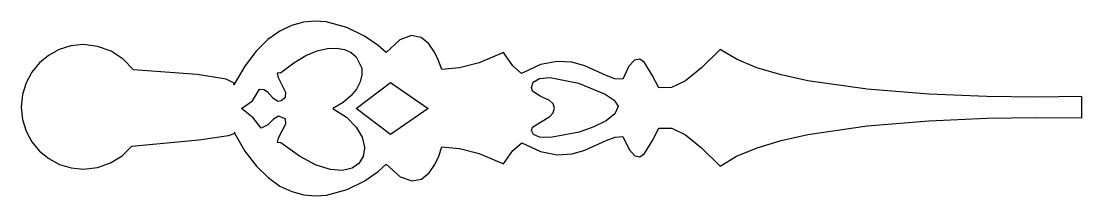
# Model space of a CAD drawing. Extents: x 0 to 121, y 0 to 20.
import ezdxf

# ---------------------------------------------------------------- set-up
doc = ezdxf.new("R2010")
doc.units = 0
doc.layers.add('Ebene_1', color=7, linetype='CONTINUOUS')

msp = doc.modelspace()

# ---------------------------------------------------------------- linework, layer by layer
at = {"layer": 'Ebene_1', "color": 7}
for points in [[(121.421561, 11.384254), (116.145725, 11.310538), (110.558941, 11.372287), (103.902255, 11.636569), (96.847674, 12.205982), (90.067206, 13.18312), (86.989766, 13.856649), (84.232857, 14.670582), (81.880479, 15.637745), (80.016635, 16.770963), (77.873963, 14.653274), (76.062025, 13.170029), (74.469944, 12.389601), (72.98684, 12.380366), (72.25516, 13.802738), (71.344346, 15.283024), (70.812673, 15.64831), (70.225307, 15.552187), (69.578611, 14.836025), (68.86895, 13.341195), (67.980611, 13.401592), (66.976048, 13.785601), (64.531153, 14.891698), (63.047274, 15.29741), (61.360077, 15.39398), (59.447788, 15.023219), (57.288633, 14.026939), (56.282055, 14.903762), (55.203107, 16.419679), (52.424935, 15.223089), (50.183064, 14.646382), (48.140027, 14.454462), (47.790182, 15.505404), (47.334767, 16.471047), (46.676262, 17.420777), (45.802594, 18.122571), (44.701691, 18.344407), (43.361482, 17.854263), (41.769893, 16.420116), (40.851742, 17.233608), (39.318668, 18.290044), (37.298421, 19.285514), (34.918751, 19.916106), (33.634055, 19.999601), (32.307409, 19.87791), (30.954783, 19.513044), (29.592145, 18.867015), (28.235464, 17.901832), (26.900709, 16.579508), (25.603848, 14.862053), (24.360851, 12.711479), (24.388517, 12.894258), (23.476716, 13.342645), (20.133252, 13.906721), (12.865927, 14.436562), (11.682975, 15.657452), (10.286589, 16.559061), (8.744447, 17.119199), (7.124225, 17.315676), (5.686828, 17.168159), (4.348241, 16.749849), (3.137183, 16.089565), (2.082373, 15.216123), (1.212532, 14.158343), (0.556379, 12.945041), (0.142632, 11.605036), (0.000011, 10.167144), (0.14754, 8.729746), (0.565855, 7.391158), (1.22614, 6.180099), (2.099579, 5.125289), (3.157354, 4.255447), (4.370651, 3.599293), (5.710652, 3.185547), (7.148541, 3.042929), (8.74633, 3.242913), (10.230597, 3.769335), (11.553097, 4.58928), (12.665585, 5.669829), (20.345212, 6.399308), (23.718568, 6.890408), (24.491574, 7.167324), (24.370149, 7.254253), (25.620466, 5.107994), (26.92317, 3.395154), (28.262422, 2.077675), (29.622383, 1.117494), (30.987214, 0.476553), (32.341074, 0.116791), (33.668126, 0.000148), (34.95253, 0.088563), (37.330036, 0.728331), (39.346878, 1.731612), (40.876343, 2.793925), (41.791717, 3.61079), (43.388183, 2.182076), (44.730054, 1.696502), (45.830194, 1.922087), (46.701466, 2.626853), (47.356731, 3.57882), (47.808852, 4.54601), (48.155115, 5.598136), (50.198794, 5.413177), (52.442617, 4.844113), (55.224852, 3.656995), (56.298625, 5.176583), (57.30221, 6.056828), (59.464747, 5.067912), (61.378289, 4.70367), (63.065147, 4.805988), (64.547635, 5.216754), (66.988748, 6.331174), (67.991998, 6.718602), (68.880126, 6.782025), (69.594875, 5.289623), (70.244006, 4.575669), (70.831696, 4.481548), (71.36212, 4.848644), (72.267884, 6.332023), (72.994711, 7.756879), (74.47784, 7.752699), (76.072571, 6.977701), (77.889549, 5.500639), (80.039421, 3.390266), (81.899395, 4.529827), (84.248463, 5.505), (87.002583, 6.328321), (90.07771, 7.012331), (96.85481, 8.012565), (103.907409, 8.60601), (110.563155, 8.892971), (116.149696, 8.973754), (121.425752, 8.918013), (121.421561, 11.384254)], [(39.304623, 5.577224), (39.30471, 5.524746), (39.304863, 5.437291), (39.15319, 4.488956), (38.673228, 3.707739), (37.879606, 3.156927), (36.786953, 2.899805), (35.409898, 2.999662), (33.763071, 3.519782), (31.861101, 4.523454), (29.718618, 6.073963), (29.362919, 6.102511), (29.357091, 6.108336), (29.441981, 6.628783), (29.892975, 7.442911), (30.305181, 8.262095), (30.273709, 8.79771), (29.453954, 9.110741), (28.835533, 8.723512), (28.237, 8.111281), (27.47691, 7.749302), (26.565346, 8.93715), (25.234234, 9.98435), (26.468723, 10.895995), (27.282711, 12.226709), (27.778373, 12.179817), (28.169398, 11.951276), (28.776913, 11.273072), (29.384012, 10.839743), (29.774515, 10.917296), (30.269448, 11.298935), (30.301392, 11.838975), (29.893292, 12.672903), (29.438881, 13.508892), (29.331891, 14.055115), (29.337719, 14.060942), (29.378487, 14.095997), (29.40181, 14.107706), (29.425133, 14.113534), (29.70502, 14.096511), (31.198795, 15.239783), (32.598274, 16.066244), (33.891659, 16.603806), (35.067149, 16.880381), (36.112946, 16.923881), (37.017251, 16.762216), (37.768263, 16.423298), (38.354183, 15.93504), (38.983551, 14.622148), (39.003399, 13.853337), (38.810958, 13.046832), (38.394429, 12.230545), (37.74201, 11.432386), (36.841905, 10.680268), (35.682312, 10.002102), (37.239352, 9.002595), (38.351421, 7.880718), (39.03453, 6.713302), (39.304691, 5.577179), (39.304623, 5.577224)], [(68.33194, 10.279324), (68.332036, 10.221015), (67.959615, 9.387497), (66.966384, 8.594132), (65.542801, 7.882985), (63.879326, 7.29612), (60.594541, 6.663493), (59.35415, 6.70186), (58.635705, 7.032765), (58.419645, 7.496758), (58.547561, 7.863561), (59.443714, 8.44836), (60.54095, 9.072682), (60.920218, 9.488889), (61.056051, 10.022046), (60.891652, 10.535613), (60.498475, 10.904167), (59.403678, 11.415726), (58.527437, 11.975699), (58.407456, 12.404772), (58.625531, 13.003064), (59.32812, 13.44668), (60.545514, 13.536733), (63.786942, 12.915228), (66.874267, 11.656706), (67.899032, 10.950486), (68.33194, 10.279318), (68.33194, 10.279324)], [(46.573417, 9.997379), (42.28735, 7.00492), (38.364256, 9.983393), (42.277179, 12.975217), (46.573417, 9.997379)]]:
    msp.add_lwpolyline(points, dxfattribs=at)

doc.saveas('drawing.dxf')
